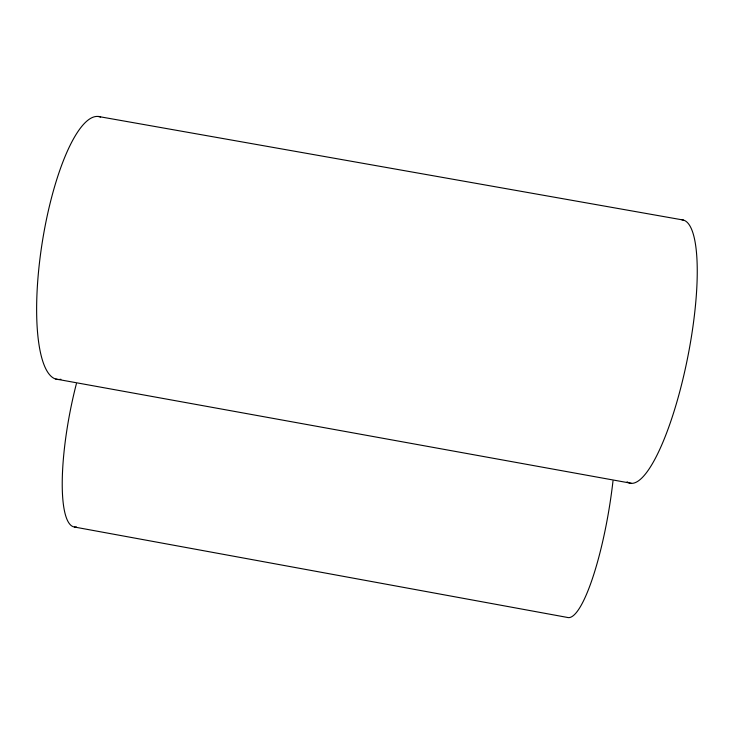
<?xml version="1.0" encoding="UTF-8"?>
<svg xmlns="http://www.w3.org/2000/svg" width="734" height="734" viewBox="0 0 734 734"><rect width="100%" height="100%" fill="white"/><g stroke="black" fill="none" stroke-linecap="round" stroke-linejoin="round"><path stroke-width="1.1" d="M98.099 116.431L683.363 220.044M55.775 379.019L631.405 483.311M74.529 527.04L567.327 617.422A113.898 22.882 -80.6 0 0 612.991 480.963M76.455 526.948A113.045 26.13 -78.9 0 1 76.391 383.726M60.913 379.258A133.047 36.104 -81 0 1 41.82 245.147A133.047 36.104 -81 0 1 100.641 117.045M681.849 219.805A134.23 31.7 -78.7 0 1 686.694 362.302A134.23 31.7 -78.7 0 1 627.12 481.834"/></g></svg>
